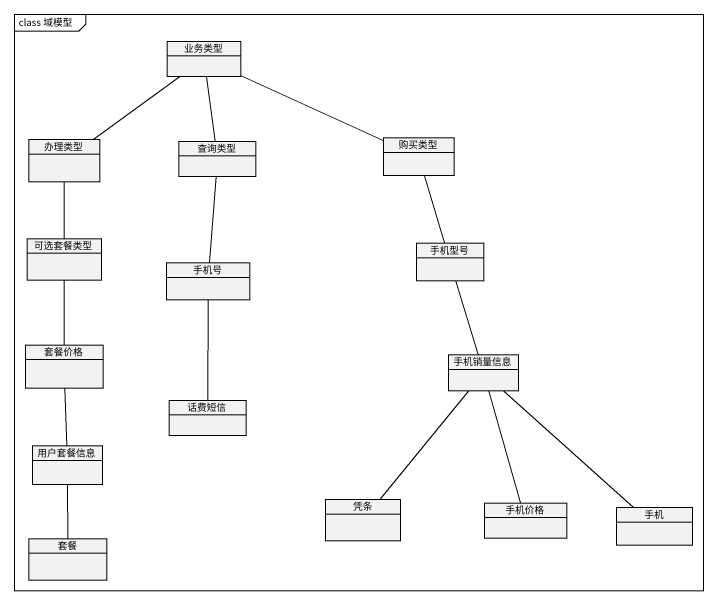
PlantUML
@startuml
mainframe class 域模型
hide circle
hide empty members
class 业务类型
class 办理类型
class 查询类型
class 购买类型
class 可选套餐类型
class 手机型号
class 手机号
class 套餐价格
class 手机销量信息
class 话费短信
class 用户套餐信息
class 凭条
class 手机价格
class 手机
class 套餐
业务类型 -- 办理类型
业务类型 -- 查询类型
业务类型 -right- 购买类型
办理类型 -- 可选套餐类型
查询类型 -- 手机号
购买类型 -- 手机型号
可选套餐类型 -- 套餐价格
手机型号 -- 手机销量信息
手机号 -- 话费短信
套餐价格 -- 用户套餐信息
手机销量信息 -- 凭条
手机销量信息 -- 手机价格
手机销量信息 -- 手机
用户套餐信息 -- 套餐
@enduml
